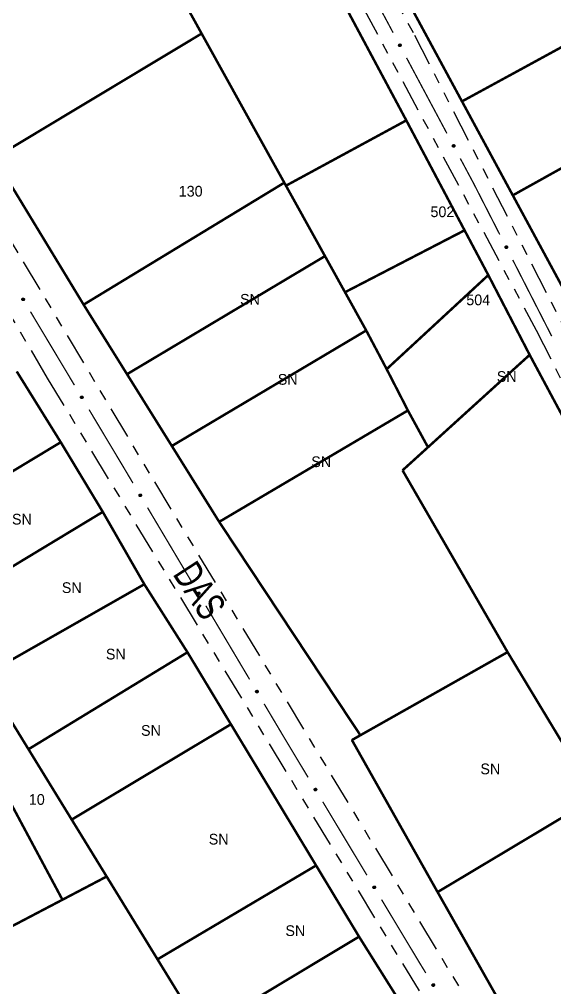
# Model space of a CAD drawing. Extents: x 205807 to 207855, y 4874692 to 4876446.
# Drawn here: x 207141.3 to 207216.4, y 4875920.2 to 4876055.9 of the extents above; entities that cross this region are included whole.
import ezdxf
from ezdxf.enums import TextEntityAlignment as Align

# ---------------------------------------------------------------- set-up
doc = ezdxf.new("R2010")
doc.units = 0
doc.header["$LTSCALE"] = 1.5
doc.header["$MEASUREMENT"] = 0
doc.linetypes.add('TRACO_25', pattern=[8, 3, -1, 1, -1, 1, -1])
for name, color, linetype in [('CD_MALHA_LOTES', 7, 'CONTINUOUS'), ('RU-QUADRA', 210, 'CONTINUOUS'), ('SV-EIXO-RUA-N-PAV', 6, 'CONTINUOUS'), ('SV-RUA-NAO-PAV', 7, 'CONTINUOUS'), ('SV-TXT-RUA-N-PAV', 7, 'CONTINUOUS'), ('Th_NmrPort', 1, 'CONTINUOUS')]:
    doc.layers.add(name, color=color, linetype=linetype)
doc.styles.add('ARIAL', font='ARIAL.SHX')

msp = doc.modelspace()

# ---------------------------------------------------------------- linework, layer by layer
at = {"layer": 'CD_MALHA_LOTES', "linetype": 'Continuous', "const_width": 0.35, "flags": 128}
for points in [[(207160.692695, 4876106.912243), (207195.613225, 4876041.731776)], [(207166.896762, 4876053.900412), (207149.300744, 4876085.604943)], [(207203.42658, 4876044.393139), (207194.060022, 4876061.690935)], [(207137.847254, 4876036.465287), (207166.896762, 4876053.900412)], [(207178.495942, 4876033.000992), (207166.896762, 4876053.900412)], [(207203.42658, 4876044.393139), (207219.732666, 4876053.275041)], [(207210.553518, 4876031.231387), (207203.42658, 4876044.393139)], [(207178.72899, 4876032.581085), (207195.613225, 4876041.731776)], [(207195.613225, 4876041.731776), (207203.78652, 4876026.328358)], [(207210.553518, 4876031.231387), (207226.557506, 4876040.135286)], [(207150.34001, 4876015.911732), (207137.847254, 4876036.465287)], [(207150.34001, 4876015.911732), (207178.495942, 4876033.000992)], [(207178.495942, 4876033.000992), (207178.72899, 4876032.581085)], [(207184.205245, 4876022.713961), (207178.72899, 4876032.581085)], [(207222.307256, 4876009.525041), (207210.553518, 4876031.231387)], [(207187.014426, 4876017.652376), (207203.78652, 4876026.328358)], [(207203.78652, 4876026.328358), (207207.117214, 4876020.051322)], [(207156.432081, 4876006.163659), (207184.205245, 4876022.713961)], [(207187.014426, 4876017.652376), (207184.205245, 4876022.713961)], [(207192.858704, 4876006.874394), (207207.117214, 4876020.051322)], [(207207.117214, 4876020.051322), (207212.917992, 4876008.874378)], [(207189.989955, 4876012.291062), (207187.014426, 4876017.652376)], [(207156.432081, 4876006.163659), (207150.34001, 4876015.911732)], [(207162.717363, 4875996.106425), (207189.989955, 4876012.291062)], [(207192.858704, 4876006.874394), (207189.989955, 4876012.291062)], [(207198.655352, 4875995.929373), (207212.917992, 4876008.874378)], [(207212.917992, 4876008.874378), (207236.388615, 4875965.163585)], [(207195.836308, 4876001.081753), (207192.858704, 4876006.874394)], [(207140.96038, 4876006.549014), (207147.134417, 4875996.631099)], [(207162.717363, 4875996.106425), (207156.432081, 4876006.163659)], [(207169.362797, 4875985.472901), (207195.836308, 4876001.081753)], [(207198.655352, 4875995.929373), (207195.836308, 4876001.081753)], [(207124.930445, 4875983.249075), (207147.134417, 4875996.631099)], [(207147.134417, 4875996.631099), (207153.030719, 4875986.868223)], [(207169.362797, 4875985.472901), (207162.717363, 4875996.106425)], [(207195.085942, 4875992.689719), (207198.655352, 4875995.929373)], [(207209.820893, 4875967.218169), (207195.085942, 4875992.689719)], [(207130.544555, 4875973.291364), (207153.030719, 4875986.868223)], [(207153.030719, 4875986.868223), (207158.85688, 4875976.726758)], [(207189.168997, 4875955.568183), (207169.362797, 4875985.472901)], [(207136.283749, 4875963.889789), (207158.85688, 4875976.726758)], [(207158.85688, 4875976.726758), (207164.913157, 4875967.193728)], [(207142.605983, 4875953.606677), (207164.913157, 4875967.193728)], [(207164.913157, 4875967.193728), (207171.007128, 4875957.103558)], [(207189.168997, 4875955.568183), (207209.820893, 4875967.218169)], [(207219.006901, 4875952.024473), (207209.820893, 4875967.218169)], [(207142.605983, 4875953.606677), (207137.47059, 4875961.959391)], [(207147.370697, 4875932.517295), (207132.862105, 4875959.595181)], [(207148.66776, 4875943.747202), (207171.007128, 4875957.103558)], [(207171.007128, 4875957.103558), (207182.957544, 4875937.316506)], [(207187.984082, 4875954.893546), (207189.168997, 4875955.568183)], [(207200.002225, 4875933.58942), (207187.984082, 4875954.893546)], [(207148.66776, 4875943.747202), (207142.605983, 4875953.606677)], [(207200.002225, 4875933.58942), (207222.15098, 4875946.824153)], [(207153.573093, 4875935.76868), (207148.66776, 4875943.747202)], [(207160.707975, 4875924.1638), (207182.957544, 4875937.316506)], [(207182.957544, 4875937.316506), (207188.981919, 4875927.341571)], [(207153.573093, 4875935.76868), (207147.370697, 4875932.517295)], [(207160.707975, 4875924.1638), (207153.573093, 4875935.76868)], [(207211.633949, 4875913.054011), (207200.002225, 4875933.58942)], [(207138.818494, 4875928.034106), (207147.370697, 4875932.517295)], [(207166.899906, 4875914.092628), (207188.981919, 4875927.341571)], [(207188.981919, 4875927.341571), (207199.58822, 4875910.458985)], [(207166.899906, 4875914.092628), (207160.707975, 4875924.1638)]]:
    msp.add_lwpolyline(points, dxfattribs=at)
at = {"layer": 'RU-QUADRA', "linetype": 'Continuous', "const_width": 0.18, "flags": 128}
for points in [[(207122.408429, 4876197.159678), (207129.410821, 4876183.520085), (207135.064149, 4876172.508262), (207146.488898, 4876150.254591), (207151.285677, 4876141.297069), (207160.861103, 4876123.415881), (207169.876525, 4876106.580448), (207174.857636, 4876097.278702), (207179.736337, 4876088.143361), (207187.174946, 4876074.406027), (207194.060022, 4876061.690935), (207203.42658, 4876044.393139), (207210.553518, 4876031.231387), (207222.307256, 4876009.525041), (207237.023594, 4875980.359441), (207245.999183, 4875963.097386), (207255.835524, 4875944.179913), (207255.02642, 4875943.697238), (207268.15921, 4875917.688321), (207277.027591, 4875899.884207), (207285.03359, 4875883.530078), (207292.80947, 4875869.110618), (207299.934581, 4875855.500285), (207306.150553, 4875843.626583)], [(207259.356214, 4875919.844506), (207246.672868, 4875944.870962), (207236.388615, 4875965.163585), (207212.917992, 4876008.874378), (207207.117214, 4876020.051322), (207203.78652, 4876026.328358), (207195.613225, 4876041.731776), (207160.692695, 4876106.912243)], [(207207.117214, 4876020.051322), (207203.78652, 4876026.328358), (207195.613225, 4876041.731776)], [(207137.847254, 4876036.465287), (207150.34001, 4876015.911732), (207156.432081, 4876006.163659), (207162.717363, 4875996.106425), (207169.362797, 4875985.472901), (207189.168997, 4875955.568183), (207187.984082, 4875954.893546), (207200.002225, 4875933.58942), (207211.633949, 4875913.054011)], [(207212.917992, 4876008.874378), (207207.117214, 4876020.051322)], [(207140.96038, 4876006.549014), (207147.134417, 4875996.631099), (207153.030719, 4875986.868223), (207158.85688, 4875976.726758), (207164.913157, 4875967.193728), (207171.007128, 4875957.103558), (207182.957544, 4875937.316506), (207188.981919, 4875927.341571), (207199.58822, 4875910.458985)]]:
    msp.add_lwpolyline(points, dxfattribs=at)
at = {"layer": 'SV-EIXO-RUA-N-PAV', "const_width": 0.18}
for points in [[(207188.099935, 4876064.603792), (207193.759762, 4876054.022377)], [(207195.646371, 4876050.495238), (207201.306198, 4876039.913823)], [(207203.192807, 4876036.386684), (207204.607764, 4876033.74133)], [(207204.607764, 4876033.74133), (207205.078343, 4876032.861551)], [(207205.078343, 4876032.861551), (207208.723846, 4876025.737879)], [(207210.54608, 4876022.177055), (207216.012781, 4876011.494585)], [(207142.884181, 4876014.927005), (207149.050243, 4876004.632362)], [(207151.105597, 4876001.200814), (207155.730144, 4875993.479832)], [(207155.730144, 4875993.479832), (207155.859692, 4875993.263543)], [(207155.859692, 4875993.263543), (207157.264583, 4875990.901947)], [(207159.309636, 4875987.46425), (207165.444796, 4875977.15116)], [(207167.489849, 4875973.713464), (207173.625008, 4875963.400374)], [(207175.670061, 4875959.962677), (207178.226377, 4875955.665557)], [(207178.226377, 4875955.665557), (207178.586718, 4875955.059831)], [(207178.586718, 4875955.059831), (207181.832586, 4875949.665961)], [(207183.895028, 4875946.238669), (207190.082353, 4875935.956791)], [(207192.144794, 4875932.529498), (207197.300898, 4875923.961267)], [(207197.300898, 4875923.961267), (207197.549144, 4875923.54874)], [(207197.549144, 4875923.54874), (207198.343853, 4875922.254754)]]:
    msp.add_lwpolyline(points, dxfattribs=at)
at = {"layer": 'SV-EIXO-RUA-N-PAV'}
for points in [[(207194.732366, 4876052.437423), (207194.779369, 4876052.423903), (207194.817001, 4876052.402673), (207194.843292, 4876052.375932), (207194.860362, 4876052.346243), (207194.874406, 4876052.313904), (207194.88137, 4876052.278175), (207194.880317, 4876052.236808), (207194.867086, 4876052.189562), (207194.842804, 4876052.152441), (207194.817966, 4876052.125264), (207194.788034, 4876052.105681), (207194.756389, 4876052.092565), (207194.719037, 4876052.086558), (207194.677126, 4876052.088035), (207194.62994, 4876052.102489), (207194.59319, 4876052.123556), (207194.568439, 4876052.150089), (207194.548943, 4876052.180305), (207194.535002, 4876052.213493), (207194.528367, 4876052.248605), (207194.52993, 4876052.2908), (207194.544813, 4876052.337183), (207194.565406, 4876052.374077), (207194.591585, 4876052.399193), (207194.621765, 4876052.417718), (207194.65403, 4876052.432197), (207194.689654, 4876052.440694), (207194.732366, 4876052.437423)], [(207202.278802, 4876038.328868), (207202.325805, 4876038.315349), (207202.363437, 4876038.294119), (207202.389728, 4876038.267377), (207202.406798, 4876038.237689), (207202.420842, 4876038.205349), (207202.427806, 4876038.169621), (207202.426753, 4876038.128254), (207202.413522, 4876038.081008), (207202.38924, 4876038.043887), (207202.364402, 4876038.01671), (207202.33447, 4876037.997127), (207202.302825, 4876037.984011), (207202.265473, 4876037.978004), (207202.223562, 4876037.979481), (207202.176376, 4876037.993934), (207202.139626, 4876038.015001), (207202.114875, 4876038.041534), (207202.095379, 4876038.071751), (207202.081438, 4876038.104939), (207202.074803, 4876038.14005), (207202.076366, 4876038.182246), (207202.091249, 4876038.228628), (207202.111842, 4876038.265523), (207202.138021, 4876038.290639), (207202.168201, 4876038.309164), (207202.200466, 4876038.323643), (207202.23609, 4876038.33214), (207202.278802, 4876038.328868)], [(207209.667503, 4876024.135521), (207209.714252, 4876024.12115), (207209.751492, 4876024.099239), (207209.777293, 4876024.072025), (207209.793821, 4876024.042032), (207209.807275, 4876024.009442), (207209.81359, 4876023.973593), (207209.811785, 4876023.932252), (207209.797698, 4876023.885254), (207209.772746, 4876023.848581), (207209.747418, 4876023.821859), (207209.717135, 4876023.802823), (207209.685257, 4876023.790284), (207209.647802, 4876023.784956), (207209.605925, 4876023.787194), (207209.55901, 4876023.802502), (207209.522648, 4876023.824233), (207209.498384, 4876023.851212), (207209.479439, 4876023.881777), (207209.466103, 4876023.915213), (207209.460107, 4876023.950439), (207209.462437, 4876023.992599), (207209.47816, 4876024.038704), (207209.499419, 4876024.075218), (207209.52605, 4876024.099855), (207209.556562, 4876024.117828), (207209.589085, 4876024.131719), (207209.624857, 4876024.139567), (207209.667503, 4876024.135521)], [(207141.877112, 4876016.822604), (207141.924715, 4876016.811379), (207141.963332, 4876016.791997), (207141.990888, 4876016.766562), (207142.009377, 4876016.737736), (207142.024971, 4876016.706115), (207142.03366, 4876016.670766), (207142.034612, 4876016.629396), (207142.023687, 4876016.581565), (207142.001233, 4876016.543311), (207141.977742, 4876016.514961), (207141.948794, 4876016.493951), (207141.917822, 4876016.479317), (207141.880805, 4876016.471506), (207141.838871, 4876016.47095), (207141.791041, 4876016.483099), (207141.753312, 4876016.50236), (207141.727305, 4876016.527662), (207141.706367, 4876016.556898), (207141.690833, 4876016.589371), (207141.682505, 4876016.62412), (207141.682021, 4876016.666342), (207141.694638, 4876016.713391), (207141.713419, 4876016.75124), (207141.738349, 4876016.777596), (207141.767596, 4876016.797562), (207141.799121, 4876016.813588), (207141.834291, 4876016.823801), (207141.877112, 4876016.822604)], [(207150.098528, 4876003.096413), (207150.146131, 4876003.085188), (207150.184748, 4876003.065807), (207150.212304, 4876003.040371), (207150.230793, 4876003.011545), (207150.246388, 4876002.979924), (207150.255076, 4876002.944575), (207150.256029, 4876002.903206), (207150.245104, 4876002.855374), (207150.222649, 4876002.81712), (207150.199158, 4876002.78877), (207150.17021, 4876002.76776), (207150.139238, 4876002.753126), (207150.102221, 4876002.745315), (207150.060287, 4876002.744759), (207150.012457, 4876002.756908), (207149.974729, 4876002.776169), (207149.948721, 4876002.801471), (207149.927783, 4876002.830707), (207149.91225, 4876002.863181), (207149.903921, 4876002.897929), (207149.903437, 4876002.940151), (207149.916054, 4876002.9872), (207149.934835, 4876003.025049), (207149.959765, 4876003.051405), (207149.989012, 4876003.071371), (207150.020538, 4876003.087397), (207150.055708, 4876003.09761), (207150.098528, 4876003.096413)], [(207158.308257, 4875989.362861), (207158.355826, 4875989.351493), (207158.394385, 4875989.331996), (207158.421864, 4875989.306478), (207158.440267, 4875989.277597), (207158.455766, 4875989.245929), (207158.464349, 4875989.210554), (207158.465177, 4875989.169182), (207158.454109, 4875989.121384), (207158.43154, 4875989.083197), (207158.407963, 4875989.054918), (207158.378953, 4875989.033995), (207158.347937, 4875989.019453), (207158.310897, 4875989.011753), (207158.268962, 4875989.011323), (207158.221168, 4875989.023616), (207158.183497, 4875989.04299), (207158.157566, 4875989.06837), (207158.136716, 4875989.097669), (207158.12128, 4875989.130188), (207158.113055, 4875989.164962), (207158.112698, 4875989.207185), (207158.125456, 4875989.254196), (207158.14435, 4875989.291989), (207158.16936, 4875989.318269), (207158.198666, 4875989.338147), (207158.23024, 4875989.354079), (207158.26544, 4875989.364187), (207158.308257, 4875989.362861)], [(207166.488469, 4875975.612075), (207166.536038, 4875975.600707), (207166.574597, 4875975.58121), (207166.602076, 4875975.555692), (207166.620479, 4875975.526811), (207166.635978, 4875975.495143), (207166.644561, 4875975.459768), (207166.64539, 4875975.418396), (207166.634321, 4875975.370598), (207166.611752, 4875975.332411), (207166.588176, 4875975.304132), (207166.559165, 4875975.283208), (207166.528149, 4875975.268667), (207166.491109, 4875975.260967), (207166.449174, 4875975.260537), (207166.40138, 4875975.27283), (207166.36371, 4875975.292204), (207166.337778, 4875975.317584), (207166.316928, 4875975.346882), (207166.301492, 4875975.379402), (207166.293267, 4875975.414175), (207166.29291, 4875975.456398), (207166.305668, 4875975.50341), (207166.324563, 4875975.541202), (207166.349572, 4875975.567483), (207166.378879, 4875975.587361), (207166.410452, 4875975.603293), (207166.445653, 4875975.613401), (207166.488469, 4875975.612075)], [(207174.668682, 4875961.861288), (207174.716251, 4875961.849921), (207174.754809, 4875961.830423), (207174.782289, 4875961.804905), (207174.800692, 4875961.776024), (207174.816191, 4875961.744357), (207174.824773, 4875961.708982), (207174.825602, 4875961.667609), (207174.814533, 4875961.619811), (207174.791964, 4875961.581624), (207174.768388, 4875961.553345), (207174.739377, 4875961.532422), (207174.708362, 4875961.51788), (207174.671321, 4875961.510181), (207174.629386, 4875961.50975), (207174.581593, 4875961.522043), (207174.543922, 4875961.541417), (207174.517991, 4875961.566797), (207174.49714, 4875961.596096), (207174.481704, 4875961.628616), (207174.47348, 4875961.663389), (207174.473122, 4875961.705612), (207174.485881, 4875961.752623), (207174.504775, 4875961.790416), (207174.529784, 4875961.816697), (207174.559091, 4875961.836575), (207174.590664, 4875961.852506), (207174.625865, 4875961.862614), (207174.668682, 4875961.861288)], [(207182.884043, 4875948.132183), (207182.931669, 4875948.121056), (207182.970326, 4875948.101754), (207182.997934, 4875948.076376), (207183.016484, 4875948.047588), (207183.032143, 4875948.016), (207183.040904, 4875947.980669), (207183.041943, 4875947.939301), (207183.031116, 4875947.891447), (207183.008741, 4875947.853147), (207182.985308, 4875947.824749), (207182.956404, 4875947.803678), (207182.925462, 4875947.78898), (207182.888462, 4875947.781093), (207182.846529, 4875947.78045), (207182.798674, 4875947.792501), (207182.760906, 4875947.811683), (207182.734846, 4875947.836932), (207182.713848, 4875947.866125), (207182.698247, 4875947.898566), (207182.689846, 4875947.933297), (207182.689275, 4875947.975517), (207182.701795, 4875948.022593), (207182.720498, 4875948.060481), (207182.745374, 4875948.086888), (207182.774579, 4875948.106914), (207182.806071, 4875948.123006), (207182.84122, 4875948.133291), (207182.884043, 4875948.132183)], [(207191.13381, 4875934.423012), (207191.181436, 4875934.411885), (207191.220093, 4875934.392584), (207191.247701, 4875934.367205), (207191.26625, 4875934.338418), (207191.281909, 4875934.306829), (207191.290671, 4875934.271498), (207191.291709, 4875934.23013), (207191.280883, 4875934.182277), (207191.258507, 4875934.143976), (207191.235075, 4875934.115578), (207191.20617, 4875934.094508), (207191.175229, 4875934.07981), (207191.138228, 4875934.071922), (207191.096296, 4875934.071279), (207191.04844, 4875934.08333), (207191.010672, 4875934.102513), (207190.984612, 4875934.127761), (207190.963614, 4875934.156954), (207190.948013, 4875934.189395), (207190.939613, 4875934.224126), (207190.939042, 4875934.266347), (207190.951562, 4875934.313422), (207190.970264, 4875934.35131), (207190.99514, 4875934.377717), (207191.024346, 4875934.397744), (207191.055838, 4875934.413835), (207191.090987, 4875934.424121), (207191.13381, 4875934.423012)], [(207199.409136, 4875920.730546), (207199.456861, 4875920.71985), (207199.495691, 4875920.700899), (207199.523528, 4875920.675771), (207199.542336, 4875920.647153), (207199.558281, 4875920.615707), (207199.567361, 4875920.580457), (207199.568773, 4875920.5391), (207199.55838, 4875920.49115), (207199.536352, 4875920.452649), (207199.513177, 4875920.42404), (207199.484465, 4875920.402709), (207199.453657, 4875920.387732), (207199.416729, 4875920.37951), (207199.374804, 4875920.378488), (207199.326842, 4875920.390106), (207199.288902, 4875920.408946), (207199.262615, 4875920.433958), (207199.241353, 4875920.46296), (207199.22546, 4875920.495258), (207199.216746, 4875920.529912), (207199.215793, 4875920.572126), (207199.227887, 4875920.619313), (207199.246246, 4875920.657368), (207199.270882, 4875920.683999), (207199.299905, 4875920.704288), (207199.331251, 4875920.720664), (207199.366305, 4875920.731267), (207199.409136, 4875920.730546)]]:
    msp.add_lwpolyline(points, close=True, dxfattribs=at)
for points in [[(207194.528367, 4876052.248605), (207194.62994, 4876052.102489)], [(207194.52993, 4876052.2908), (207194.677126, 4876052.088035)], [(207194.533844, 4876052.265969), (207194.649465, 4876052.101884)], [(207194.534292, 4876052.227522), (207194.608108, 4876052.118449)], [(207194.535002, 4876052.213493), (207194.59319, 4876052.123556)], [(207194.540532, 4876052.311327), (207194.696194, 4876052.08974)], [(207194.544813, 4876052.337183), (207194.719037, 4876052.086558)], [(207194.55525, 4876052.353244), (207194.734557, 4876052.093237)], [(207194.565406, 4876052.374077), (207194.756389, 4876052.092565)], [(207194.579454, 4876052.383212), (207194.770346, 4876052.101548)], [(207194.591585, 4876052.399193), (207194.788034, 4876052.105681)], [(207194.60752, 4876052.405961), (207194.799866, 4876052.115791)], [(207194.621765, 4876052.417718), (207194.817966, 4876052.125264)], [(207194.64065, 4876052.422135), (207194.829611, 4876052.14408)], [(207194.65403, 4876052.432197), (207194.842804, 4876052.152441)], [(207194.673949, 4876052.432208), (207194.853172, 4876052.175252)], [(207194.689654, 4876052.440694), (207194.867086, 4876052.189562)], [(207194.709821, 4876052.437469), (207194.87038, 4876052.215406)], [(207194.732366, 4876052.437423), (207194.880317, 4876052.236808)], [(207194.75767, 4876052.429018), (207194.876984, 4876052.263814)], [(207194.779369, 4876052.423903), (207194.88137, 4876052.278175)], [(207194.800874, 4876052.411893), (207194.872843, 4876052.30338)], [(207194.817001, 4876052.402673), (207194.874406, 4876052.313904)], [(207202.074803, 4876038.14005), (207202.176376, 4876037.993934)], [(207202.076366, 4876038.182246), (207202.223562, 4876037.979481)], [(207202.08028, 4876038.157414), (207202.195901, 4876037.993329)], [(207202.080728, 4876038.118967), (207202.154544, 4876038.009895)], [(207202.081438, 4876038.104939), (207202.139626, 4876038.015001)], [(207202.086968, 4876038.202773), (207202.24263, 4876037.981185)], [(207202.091249, 4876038.228628), (207202.265473, 4876037.978004)], [(207202.101686, 4876038.244689), (207202.280993, 4876037.984683)], [(207202.111842, 4876038.265523), (207202.302825, 4876037.984011)], [(207202.12589, 4876038.274658), (207202.316782, 4876037.992994)], [(207202.138021, 4876038.290639), (207202.33447, 4876037.997127)], [(207202.153956, 4876038.297407), (207202.346302, 4876038.007236)], [(207202.168201, 4876038.309164), (207202.364402, 4876038.01671)], [(207202.187086, 4876038.31358), (207202.376047, 4876038.035526)], [(207202.200466, 4876038.323643), (207202.38924, 4876038.043887)], [(207202.220385, 4876038.323654), (207202.399608, 4876038.066698)], [(207202.23609, 4876038.33214), (207202.413522, 4876038.081008)], [(207202.256257, 4876038.328914), (207202.416816, 4876038.106851)], [(207202.278802, 4876038.328868), (207202.426753, 4876038.128254)], [(207202.304106, 4876038.320464), (207202.42342, 4876038.15526)], [(207202.325805, 4876038.315349), (207202.427806, 4876038.169621)], [(207202.34731, 4876038.303339), (207202.419279, 4876038.194826)], [(207202.363437, 4876038.294119), (207202.420842, 4876038.205349)], [(207209.460107, 4876023.950439), (207209.55901, 4876023.802502)], [(207209.462437, 4876023.992599), (207209.605925, 4876023.787194)], [(207209.465648, 4876023.929252), (207209.537471, 4876023.818856)], [(207209.465899, 4876023.967701), (207209.57852, 4876023.801543)], [(207209.466103, 4876023.915213), (207209.522648, 4876023.824233)], [(207209.473409, 4876024.01293), (207209.625021, 4876023.788552)], [(207209.47816, 4876024.038704), (207209.647802, 4876023.784956)], [(207209.488887, 4876024.054573), (207209.663441, 4876023.791352)], [(207209.499419, 4876024.075218), (207209.685257, 4876023.790284)], [(207209.513631, 4876024.084096), (207209.699375, 4876023.799012)], [(207209.52605, 4876024.099855), (207209.717135, 4876023.802823)], [(207209.542105, 4876024.106332), (207209.72915, 4876023.812716)], [(207209.556562, 4876024.117828), (207209.747418, 4876023.821859)], [(207209.575524, 4876024.121901), (207209.759403, 4876023.84046)], [(207209.589085, 4876024.131719), (207209.772746, 4876023.848581)], [(207209.609, 4876024.131368), (207209.783526, 4876023.871199)], [(207209.624857, 4876024.139567), (207209.797698, 4876023.885254)], [(207209.644962, 4876024.135976), (207209.801461, 4876023.911033)], [(207209.667503, 4876024.135521), (207209.811785, 4876023.932252)], [(207209.692649, 4876024.126658), (207209.808943, 4876023.959314)], [(207209.714252, 4876024.12115), (207209.81359, 4876023.973593)], [(207209.735535, 4876024.108751), (207209.805521, 4876023.998949)], [(207209.751492, 4876024.099239), (207209.807275, 4876024.009442)], [(207141.682021, 4876016.666342), (207141.838871, 4876016.47095)], [(207141.682505, 4876016.62412), (207141.791041, 4876016.483099)], [(207141.687133, 4876016.641729), (207141.810571, 4876016.483441)], [(207141.689444, 4876016.603349), (207141.76846, 4876016.497982)], [(207141.690833, 4876016.589371), (207141.753312, 4876016.50236)], [(207141.691615, 4876016.687358), (207141.857835, 4876016.473576)], [(207141.694638, 4876016.713391), (207141.880805, 4876016.471506)], [(207141.704284, 4876016.729939), (207141.895983, 4876016.478929)], [(207141.713419, 4876016.75124), (207141.917822, 4876016.479317)], [(207141.727007, 4876016.761045), (207141.931327, 4876016.488965)], [(207141.738349, 4876016.777596), (207141.948794, 4876016.493951)], [(207141.753937, 4876016.785128), (207141.960122, 4876016.504622)], [(207141.767596, 4876016.797562), (207141.977742, 4876016.514961)], [(207141.786245, 4876016.802889), (207141.988461, 4876016.53432)], [(207141.799121, 4876016.813588), (207142.001233, 4876016.543311)], [(207141.819016, 4876016.814564), (207142.010483, 4876016.566597)], [(207141.834291, 4876016.823801), (207142.023687, 4876016.581565)], [(207141.854591, 4876016.821557), (207142.025725, 4876016.607538)], [(207141.877112, 4876016.822604), (207142.034612, 4876016.629396)], [(207141.902793, 4876016.815436), (207142.029975, 4876016.656209)], [(207141.924715, 4876016.811379), (207142.03366, 4876016.670766)], [(207141.946776, 4876016.800425), (207142.02392, 4876016.695528)], [(207141.963332, 4876016.791997), (207142.024971, 4876016.706115)], [(207149.903437, 4876002.940151), (207150.060287, 4876002.744759)], [(207149.903921, 4876002.897929), (207150.012457, 4876002.756908)], [(207149.90855, 4876002.915538), (207150.031988, 4876002.75725)], [(207149.91086, 4876002.877158), (207149.989876, 4876002.771792)], [(207149.91225, 4876002.863181), (207149.974729, 4876002.776169)], [(207149.913031, 4876002.961167), (207150.079251, 4876002.747386)], [(207149.916054, 4876002.9872), (207150.102221, 4876002.745315)], [(207149.9257, 4876003.003748), (207150.117399, 4876002.752739)], [(207149.934835, 4876003.025049), (207150.139238, 4876002.753126)], [(207149.948424, 4876003.034855), (207150.152743, 4876002.762774)], [(207149.959765, 4876003.051405), (207150.17021, 4876002.76776)], [(207149.975354, 4876003.058937), (207150.181539, 4876002.778431)], [(207149.989012, 4876003.071371), (207150.199158, 4876002.78877)], [(207150.007661, 4876003.076698), (207150.209877, 4876002.808129)], [(207150.020538, 4876003.087397), (207150.222649, 4876002.81712)], [(207150.040432, 4876003.088373), (207150.231899, 4876002.840406)], [(207150.055708, 4876003.09761), (207150.245104, 4876002.855374)], [(207150.076007, 4876003.095366), (207150.247141, 4876002.881347)], [(207150.098528, 4876003.096413), (207150.256029, 4876002.903206)], [(207150.12421, 4876003.089245), (207150.251391, 4876002.930018)], [(207150.146131, 4876003.085188), (207150.255076, 4876002.944575)], [(207150.168193, 4876003.074235), (207150.245337, 4876002.969337)], [(207150.184748, 4876003.065807), (207150.246388, 4876002.979924)], [(207158.125456, 4875989.254196), (207158.310897, 4875989.011753)], [(207158.135152, 4875989.270715), (207158.326097, 4875989.019132)], [(207158.14435, 4875989.291989), (207158.347937, 4875989.019453)], [(207158.157968, 4875989.301753), (207158.361471, 4875989.029061)], [(207158.16936, 4875989.318269), (207158.378953, 4875989.033995)], [(207158.18497, 4875989.325755), (207158.390313, 4875989.044632)], [(207158.198666, 4875989.338147), (207158.407963, 4875989.054918)], [(207158.217331, 4875989.343418), (207158.418741, 4875989.074244)], [(207158.23024, 4875989.354079), (207158.43154, 4875989.083197)], [(207158.250137, 4875989.354996), (207158.440859, 4875989.106455)], [(207158.26544, 4875989.364187), (207158.454109, 4875989.121384)], [(207158.285733, 4875989.361882), (207158.456224, 4875989.14735)], [(207158.308257, 4875989.362861), (207158.465177, 4875989.169182)], [(207158.333917, 4875989.355616), (207158.46062, 4875989.196009)], [(207158.355826, 4875989.351493), (207158.464349, 4875989.210554)], [(207158.377854, 4875989.340474), (207158.454684, 4875989.235346)], [(207158.394385, 4875989.331996), (207158.455766, 4875989.245929)], [(207158.112698, 4875989.207185), (207158.268962, 4875989.011323)], [(207158.113055, 4875989.164962), (207158.221168, 4875989.023616)], [(207158.117737, 4875989.182557), (207158.240699, 4875989.0239)], [(207158.119932, 4875989.14417), (207158.198632, 4875989.038567)], [(207158.12128, 4875989.130188), (207158.183497, 4875989.04299)], [(207158.122355, 4875989.228173), (207158.287933, 4875989.013893)], [(207166.29291, 4875975.456398), (207166.449174, 4875975.260537)], [(207166.293267, 4875975.414175), (207166.40138, 4875975.27283)], [(207166.297949, 4875975.431771), (207166.420912, 4875975.273113)], [(207166.300145, 4875975.393384), (207166.378844, 4875975.28778)], [(207166.301492, 4875975.379402), (207166.36371, 4875975.292204)], [(207166.302567, 4875975.477386), (207166.468145, 4875975.263107)], [(207166.305668, 4875975.50341), (207166.491109, 4875975.260967)], [(207166.315364, 4875975.519929), (207166.506309, 4875975.268345)], [(207166.324563, 4875975.541202), (207166.528149, 4875975.268667)], [(207166.338181, 4875975.550967), (207166.541683, 4875975.278275)], [(207166.349572, 4875975.567483), (207166.559165, 4875975.283208)], [(207166.365183, 4875975.574969), (207166.570526, 4875975.293845)], [(207166.378879, 4875975.587361), (207166.588176, 4875975.304132)], [(207166.397543, 4875975.592632), (207166.598953, 4875975.323458)], [(207166.410452, 4875975.603293), (207166.611752, 4875975.332411)], [(207166.430349, 4875975.604209), (207166.621072, 4875975.355669)], [(207166.445653, 4875975.613401), (207166.634321, 4875975.370598)], [(207166.465945, 4875975.611096), (207166.636437, 4875975.396564)], [(207166.488469, 4875975.612075), (207166.64539, 4875975.418396)], [(207166.514129, 4875975.60483), (207166.640832, 4875975.445222)], [(207166.536038, 4875975.600707), (207166.644561, 4875975.459768)], [(207166.558067, 4875975.589687), (207166.634896, 4875975.484559)], [(207166.574597, 4875975.58121), (207166.635978, 4875975.495143)], [(207174.473122, 4875961.705612), (207174.629386, 4875961.50975)], [(207174.47348, 4875961.663389), (207174.581593, 4875961.522043)], [(207174.478161, 4875961.680984), (207174.601124, 4875961.522327)], [(207174.480357, 4875961.642597), (207174.559057, 4875961.536994)], [(207174.481704, 4875961.628616), (207174.543922, 4875961.541417)], [(207174.482779, 4875961.7266), (207174.648358, 4875961.51232)], [(207174.485881, 4875961.752623), (207174.671321, 4875961.510181)], [(207174.495576, 4875961.769142), (207174.686522, 4875961.517559)], [(207174.504775, 4875961.790416), (207174.708362, 4875961.51788)], [(207174.518393, 4875961.80018), (207174.721895, 4875961.527488)], [(207174.529784, 4875961.816697), (207174.739377, 4875961.532422)], [(207174.545395, 4875961.824182), (207174.750738, 4875961.543059)], [(207174.559091, 4875961.836575), (207174.768388, 4875961.553345)], [(207174.577756, 4875961.841846), (207174.779165, 4875961.572672)], [(207174.590664, 4875961.852506), (207174.791964, 4875961.581624)], [(207174.610561, 4875961.853423), (207174.801284, 4875961.604883)], [(207174.625865, 4875961.862614), (207174.814533, 4875961.619811)], [(207174.646158, 4875961.860309), (207174.816649, 4875961.645777)], [(207174.668682, 4875961.861288), (207174.825602, 4875961.667609)], [(207174.694341, 4875961.854043), (207174.821045, 4875961.694436)], [(207174.716251, 4875961.849921), (207174.824773, 4875961.708982)], [(207174.738279, 4875961.838901), (207174.815108, 4875961.733773)], [(207174.754809, 4875961.830423), (207174.816191, 4875961.744357)], [(207182.689275, 4875947.975517), (207182.846529, 4875947.78045)], [(207182.689846, 4875947.933297), (207182.798674, 4875947.792501)], [(207182.694439, 4875947.950915), (207182.818204, 4875947.792883)], [(207182.696829, 4875947.91254), (207182.776062, 4875947.807337)], [(207182.698247, 4875947.898566), (207182.760906, 4875947.811683)], [(207182.698826, 4875947.996554), (207182.865487, 4875947.783116)], [(207182.701795, 4875948.022593), (207182.888462, 4875947.781093)], [(207182.711407, 4875948.039161), (207182.903624, 4875947.788548)], [(207182.720498, 4875948.060481), (207182.925462, 4875947.78898)], [(207182.734066, 4875948.070314), (207182.938947, 4875947.798656)], [(207182.745374, 4875948.086888), (207182.956404, 4875947.803678)], [(207182.760946, 4875948.094452), (207182.967711, 4875947.814373)], [(207182.774579, 4875948.106914), (207182.985308, 4875947.824749)], [(207182.793217, 4875948.112279), (207182.995988, 4875947.844129)], [(207182.806071, 4875948.123006), (207183.008741, 4875947.853147)], [(207182.825964, 4875948.124023), (207183.017943, 4875947.876452)], [(207182.84122, 4875948.133291), (207183.031116, 4875947.891447)], [(207182.861525, 4875948.131089), (207183.033101, 4875947.917424)], [(207182.884043, 4875948.132183), (207183.041943, 4875947.939301)], [(207182.909739, 4875948.125068), (207183.037249, 4875947.966104)], [(207182.931669, 4875948.121056), (207183.040904, 4875947.980669)], [(207182.953753, 4875948.110148), (207183.031114, 4875948.005411)], [(207182.970326, 4875948.101754), (207183.032143, 4875948.016)], [(207190.939042, 4875934.266347), (207191.096296, 4875934.071279)], [(207190.939613, 4875934.224126), (207191.04844, 4875934.08333)], [(207190.944205, 4875934.241745), (207191.06797, 4875934.083713)], [(207190.946595, 4875934.20337), (207191.025829, 4875934.098167)], [(207190.948013, 4875934.189395), (207191.010672, 4875934.102513)], [(207190.948592, 4875934.287383), (207191.115254, 4875934.073945)], [(207190.951562, 4875934.313422), (207191.138228, 4875934.071922)], [(207190.961173, 4875934.32999), (207191.153391, 4875934.079377)], [(207190.970264, 4875934.35131), (207191.175229, 4875934.07981)], [(207190.983832, 4875934.361144), (207191.188714, 4875934.089486)], [(207190.99514, 4875934.377717), (207191.20617, 4875934.094508)], [(207191.010713, 4875934.385282), (207191.217477, 4875934.105202)], [(207191.024346, 4875934.397744), (207191.235075, 4875934.115578)], [(207191.042983, 4875934.403109), (207191.245754, 4875934.134959)], [(207191.055838, 4875934.413835), (207191.258507, 4875934.143976)], [(207191.07573, 4875934.414852), (207191.267709, 4875934.167281)], [(207191.090987, 4875934.424121), (207191.280883, 4875934.182277)], [(207191.111291, 4875934.421919), (207191.282867, 4875934.208253)], [(207191.13381, 4875934.423012), (207191.291709, 4875934.23013)], [(207191.159506, 4875934.415897), (207191.287016, 4875934.256934)], [(207191.181436, 4875934.411885), (207191.290671, 4875934.271498)], [(207191.20352, 4875934.400978), (207191.28088, 4875934.29624)], [(207191.220093, 4875934.392584), (207191.281909, 4875934.306829)], [(207199.215793, 4875920.572126), (207199.374804, 4875920.378488)], [(207199.216746, 4875920.529912), (207199.326842, 4875920.390106)], [(207199.221179, 4875920.547572), (207199.346368, 4875920.390665)], [(207199.223916, 4875920.50922), (207199.304097, 4875920.404737)], [(207199.225153, 4875920.593248), (207199.393738, 4875920.381326)], [(207199.22546, 4875920.495258), (207199.288902, 4875920.408946)], [(207199.227887, 4875920.619313), (207199.416729, 4875920.37951)], [(207199.237348, 4875920.635967), (207199.431824, 4875920.387102)], [(207199.246246, 4875920.657368), (207199.453657, 4875920.387732)], [(207199.259725, 4875920.667324), (207199.467054, 4875920.39753)], [(207199.270882, 4875920.683999), (207199.484465, 4875920.402709)], [(207199.286385, 4875920.691704), (207199.495674, 4875920.413506)], [(207199.299905, 4875920.704288), (207199.513177, 4875920.42404)], [(207199.318494, 4875920.709822), (207199.523681, 4875920.443517)], [(207199.331251, 4875920.720664), (207199.536352, 4875920.452649)], [(207199.351133, 4875920.721861), (207199.545343, 4875920.476036)], [(207199.366305, 4875920.731267), (207199.55838, 4875920.49115)], [(207199.386628, 4875920.729249), (207199.56013, 4875920.517144)], [(207199.409136, 4875920.730546), (207199.568773, 4875920.5391)], [(207199.434896, 4875920.723664), (207199.563838, 4875920.56586)], [(207199.456861, 4875920.71985), (207199.567361, 4875920.580457)], [(207199.479043, 4875920.709143), (207199.557347, 4875920.605109)], [(207199.495691, 4875920.700899), (207199.558281, 4875920.615707)]]:
    msp.add_lwpolyline(points, dxfattribs=at)
at = {"layer": 'SV-RUA-NAO-PAV', "linetype": 'TRACO_25'}
for points in [[(207021.536664, 4876390.086014, 6.532748), (207021.779324, 4876388.014419, 6.532748), (207022.376323, 4876385.180914, 6.532748), (207064.086981, 4876303.089614, 7.181893), (207115.738808, 4876203.701788, 7.656268), (207119.416729, 4876197.116291, 7.806071), (207158.769257, 4876123.972267, 7.59223), (207196.762203, 4876053.65785, 7.936464), (207251.404867, 4875947.09291, 7.395525), (207279.158354, 4875891.629317, 6.952939), (207305.929745, 4875839.60928, 6.166119), (207306.599559, 4875838.872732, 6.166119), (207308.104238, 4875838.105633, 6.166119), (207309.935392, 4875837.760487, 6.166119)], [(207012.909715, 4876381.72992, 6.482814), (207015.276649, 4876381.663202, 6.457847), (207018.45177, 4876381.09655, 6.60765), (207020.395245, 4876380.099396, 6.632617), (207030.333615, 4876360.101083, 6.532748), (207063.346345, 4876294.416969, 7.131959), (207094.753487, 4876235.780344, 7.181893), (207114.738551, 4876197.048445, 7.181893), (207131.288262, 4876166.074685, 7.838111), (207172.402728, 4876089.479266, 7.788935), (207213.835573, 4876012.328216, 7.641407), (207256.037729, 4875928.905173, 6.879175), (207301.714445, 4875840.817782, 6.166119), (207302.763618, 4875837.642395, 6.166119), (207302.766946, 4875835.700093, 6.166119), (207302.015215, 4875834.196631, 6.166119)], [(206956.142962, 4876318.73757, 6.133275), (206995.335859, 4876259.920586, 6.133275), (207032.541345, 4876202.470662, 6.308044), (207036.692163, 4876195.916573, 6.732485), (207071.850112, 4876140.139437, 6.387412), (207100.763492, 4876090.497769, 6.461176), (207129.58123, 4876042.516774, 6.879175), (207160.265269, 4875991.082185, 6.68247), (207220.259697, 4875891.742395, 5.846474), (207254.475747, 4875832.925188, 5.551416), (207262.559413, 4875819.344412, 5.821886), (207264.127965, 4875818.673382, 5.821886), (207265.99463, 4875818.268503, 5.821886)], [(207257.049582, 4875814.295929, 5.797297), (207257.155654, 4875816.65983, 5.797297), (207255.733542, 4875819.715602, 5.797297), (207209.908875, 4875899.216576, 6.116943), (207145.292184, 4876005.601042, 6.903763), (207085.238058, 4876107.4822, 6.879175), (207048.870389, 4876164.834097, 6.80541), (207033.699262, 4876189.103101, 6.208176), (207010.952205, 4876174.41045, 6.208176), (207006.570963, 4876181.446991, 6.208176), (207029.185255, 4876196.449427, 6.208176), (207000.695293, 4876242.824842, 6.208176), (206967.553477, 4876291.123691, 6.033406), (206956.142728, 4876307.765991, 6.008439)]]:
    msp.add_polyline3d(points, dxfattribs=at)

# ---------------------------------------------------------------- texts
at = {"layer": 'SV-TXT-RUA-N-PAV', "style": 'ARIAL', "width": 0.7}
msp.add_text('DAS', height=4, rotation=303, dxfattribs=at).set_placement((207162.762468, 4875978.141947))
at = {"layer": 'Th_NmrPort', "color": 1}
for s, p in [('130', (207163.685709, 4876031.809083)), ('502', (207199.00643, 4876028.923594)), ('SN', (207172.288536, 4876016.660268)), ('504', (207204.02952, 4876016.580115)), ('SN', (207177.578598, 4876005.438923)), ('SN', (207208.304115, 4876005.839685)), ('SN', (207182.28108, 4875993.896969)), ('SN', (207140.292055, 4875985.846436)), ('SN', (207147.282116, 4875976.257506)), ('SN', (207153.465631, 4875966.937426)), ('SN', (207158.396335, 4875956.238423)), ('SN', (207206.006209, 4875950.855096)), ('10', (207142.659213, 4875946.567212)), ('SN', (207167.895648, 4875941.003676)), ('SN', (207178.649587, 4875928.188565))]:
    msp.add_text(s, height=1.5, dxfattribs=at).set_placement(p, align=Align.MIDDLE_LEFT)

doc.saveas('drawing.dxf')
